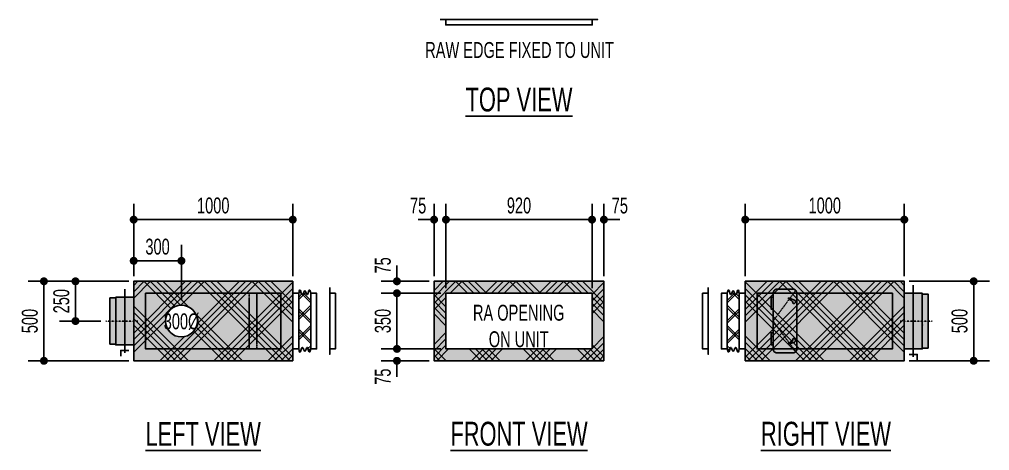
# Model space of a CAD drawing. Header units: millimetres. Extents: x 141 to 153906, y 19826 to 64501.
# Drawn here: x 42276 to 48374, y 48473 to 51185 of the extents above; entities that cross this region are included whole.
import ezdxf
from ezdxf.enums import TextEntityAlignment as Align

# ---------------------------------------------------------------- set-up
doc = ezdxf.new("R2010")
doc.units = ezdxf.units.MM
for name, pattern in [('HD', [3.3, 1.8, -1.5]), ('HID', [3.5, 2, -1.5]), ('Ins', [1, 0.5, -0.5])]:
    doc.linetypes.add(name, pattern=pattern)
for name, color, linetype in [('Hvac-Dim', 7, 'Continuous'), ('Hvac-Filter', 1, 'HID'), ('Hvac-FlexConn', 244, 'Continuous'), ('Hvac-Notes', 7, 'Continuous'), ('Hvac-TextLabel1', 7, 'Continuous'), ('Hvacduct-Flange', 8, 'Continuous'), ('Hvacduct-oa', 82, 'Continuous'), ('Hvacduct-ra', 210, 'Continuous'), ('Hvacduct-ra-Shading', 223, 'Continuous'), ('Hvacduct-sa', 160, 'Continuous'), ('HvacDuctText', 7, 'Continuous'), ('Hvacins', 118, 'Continuous'), ('HvacInsulation IN', 118, 'Continuous')]:
    doc.layers.add(name, color=color, linetype=linetype)
doc.styles.add('Arial', font='ARIALN.TTF', dxfattribs={"width": 0.8})
doc.styles.add('Arial Narrow_1', font='ARIALN.TTF', dxfattribs={"height": 250})
doc.dimstyles.new('Standard 100', dxfattribs={"dimscale": 50, "dimtxt": 2, "dimasz": 1, "dimexe": 2, "dimexo": 0.63, "dimgap": 0.63, "dimtad": 1, "dimdec": 0, "dimrnd": 5, "dimzin": 0, "dimdsep": 46, "dimtxsty": 'Arial', "dimblk": 'DOT', "dimcen": 0.09, "dimclrd": 1, "dimclre": 1, "dimclrt": 256, "dimadec": 0, "dimazin": 0, "dimtfac": 1, "dimtdec": 0, "dimtofl": 0, "dimtmove": 0, "dimatfit": 3, "dimfxl": 1, "dimtolj": 1, "dimtzin": 0, "dimarcsym": 0})
pattern_1 = [(45, (-33595.63, 19538.04), (-169.7056, 169.7056), []), (45, (-33555.63, 19538.04), (-169.7056, 169.7056), []), (45, (-33515.63, 19538.04), (-169.7056, 169.7056), []), (45, (-33475.63, 19538.04), (-169.7056, 169.7056), []), (135, (-33595.63, 19538.04), (-169.7056, -169.7056), []), (135, (-33555.63, 19538.04), (-169.7056, -169.7056), []), (135, (-33515.63, 19538.04), (-169.7056, -169.7056), []), (135, (-33475.63, 19538.04), (-169.7056, -169.7056), [])]

# ---------------------------------------------------------------- blocks, each defined once
blk = doc.blocks.new('_Dot')
at = {"color": 0, "linetype": 'ByBlock', "lineweight": -2}
blk.add_line((-0.5, 0), (-1, 0), dxfattribs=at)
at = {"color": 0, "linetype": 'ByBlock', "const_width": 0.5}
blk.add_lwpolyline([(-0.25, 0, 1), (0.25, 0, 1)], format="xyb", close=True, dxfattribs=at)
blk = doc.blocks.new('*D208')
at = {"layer": 'Defpoints', "color": 0, "transparency": 16777216}
for p in [(47838.2, 49925.2), (46838.2, 49537.4), (47838.2, 49537.4)]:
    blk.add_point(p, dxfattribs=at)
at = {"layer": 'Hvac-Dim', "color": 1, "lineweight": -2, "transparency": 16777216}
for p, q in [((46838.2, 49568.9), (46838.2, 50025.2)), ((47838.2, 49568.9), (47838.2, 50025.2)), ((46888.2, 49925.2), (47788.2, 49925.2))]:
    blk.add_line(p, q, dxfattribs=at)
at = {"layer": 'Hvac-Dim', "color": 1, "lineweight": -2, "transparency": 16777216, "xscale": 50, "yscale": 50, "zscale": 50, "rotation": 180}
blk.add_blockref('_Dot', (46838.2, 49925.2), dxfattribs=at)
at = {"layer": 'Hvac-Dim', "color": 1, "lineweight": -2, "transparency": 16777216, "xscale": 50, "yscale": 50, "zscale": 50}
blk.add_blockref('_Dot', (47838.2, 49925.2), dxfattribs=at)
at = {"layer": 'Hvac-Dim', "transparency": 16777216, "insert": (47338.2, 50013.7), "char_height": 100, "attachment_point": 5, "style": 'Arial'}
blk.add_mtext('\\A1;1000', dxfattribs=at)
blk = doc.blocks.new('*D209')
at = {"layer": 'Defpoints', "color": 0, "transparency": 16777216}
for p in [(47838.2, 49537.4), (47838.2, 49037.4), (48274.4, 49037.4)]:
    blk.add_point(p, dxfattribs=at)
at = {"layer": 'Hvac-Dim', "color": 1, "lineweight": -2, "transparency": 16777216}
for p, q in [((47869.7, 49537.4), (48374.4, 49537.4)), ((48274.4, 49487.4), (48274.4, 49087.4)), ((47869.7, 49037.4), (48374.4, 49037.4))]:
    blk.add_line(p, q, dxfattribs=at)
at = {"layer": 'Hvac-Dim', "color": 1, "lineweight": -2, "transparency": 16777216, "xscale": 50, "yscale": 50, "zscale": 50}
for p, rotation in [((48274.4, 49537.4), 90), ((48274.4, 49037.4), 270)]:
    blk.add_blockref('_Dot', p, dxfattribs=dict(at, rotation=rotation))
at = {"layer": 'Hvac-Dim', "transparency": 16777216, "insert": (48185.8, 49287.4), "char_height": 100, "attachment_point": 5, "rotation": 90, "style": 'Arial'}
blk.add_mtext('\\A1;500', dxfattribs=at)
blk = doc.blocks.new('*D210')
at = {"layer": 'Defpoints', "color": 0, "transparency": 16777216}
for p in [(45875.2, 49925.2), (44957.2, 49462.4), (45875.2, 49462.4)]:
    blk.add_point(p, dxfattribs=at)
at = {"layer": 'Hvac-Dim', "color": 1, "lineweight": -2, "transparency": 16777216}
for p, q in [((44957.2, 49493.9), (44957.2, 50025.2)), ((45875.2, 49493.9), (45875.2, 50025.2)), ((45007.2, 49925.2), (45825.2, 49925.2))]:
    blk.add_line(p, q, dxfattribs=at)
at = {"layer": 'Hvac-Dim', "color": 1, "lineweight": -2, "transparency": 16777216, "xscale": 50, "yscale": 50, "zscale": 50, "rotation": 180}
blk.add_blockref('_Dot', (44957.2, 49925.2), dxfattribs=at)
at = {"layer": 'Hvac-Dim', "color": 1, "lineweight": -2, "transparency": 16777216, "xscale": 50, "yscale": 50, "zscale": 50}
blk.add_blockref('_Dot', (45875.2, 49925.2), dxfattribs=at)
at = {"layer": 'Hvac-Dim', "transparency": 16777216, "insert": (45416.2, 50013.7), "char_height": 100, "attachment_point": 5, "style": 'Arial'}
blk.add_mtext('\\A1;920', dxfattribs=at)
blk = doc.blocks.new('*D211')
at = {"layer": 'Defpoints', "color": 0, "transparency": 16777216}
for p in [(44882.2, 49925.2), (44882.2, 49537.4), (44957.2, 49462.4)]:
    blk.add_point(p, dxfattribs=at)
at = {"layer": 'Hvac-Dim', "color": 1, "lineweight": -2, "transparency": 16777216}
for p, q in [((44882.2, 49568.9), (44882.2, 50025.2)), ((44957.2, 49493.9), (44957.2, 50025.2)), ((44832.2, 49925.2), (44782.2, 49925.2)), ((45007.2, 49925.2), (45057.2, 49925.2))]:
    blk.add_line(p, q, dxfattribs=at)
at = {"layer": 'Hvac-Dim', "color": 1, "lineweight": -2, "transparency": 16777216, "xscale": 50, "yscale": 50, "zscale": 50}
blk.add_blockref('_Dot', (44882.2, 49925.2), dxfattribs=at)
at = {"layer": 'Hvac-Dim', "color": 1, "lineweight": -2, "transparency": 16777216, "xscale": 50, "yscale": 50, "zscale": 50, "rotation": 180}
blk.add_blockref('_Dot', (44957.2, 49925.2), dxfattribs=at)
at = {"layer": 'Hvac-Dim', "transparency": 16777216, "insert": (44782.2, 50013.5), "char_height": 100, "attachment_point": 5, "style": 'Arial'}
blk.add_mtext('\\A1;\\W0.8;75', dxfattribs=at)
blk = doc.blocks.new('*D212')
at = {"layer": 'Defpoints', "color": 0, "transparency": 16777216}
for p in [(44882.2, 49537.4), (44648.9, 49462.4), (44957.2, 49462.4)]:
    blk.add_point(p, dxfattribs=at)
at = {"layer": 'Hvac-Dim', "color": 1, "lineweight": -2, "transparency": 16777216}
for p, q in [((44648.9, 49587.4), (44648.9, 49637.4)), ((44850.7, 49537.4), (44548.9, 49537.4)), ((44925.7, 49462.4), (44548.9, 49462.4)), ((44648.9, 49412.4), (44648.9, 49362.4))]:
    blk.add_line(p, q, dxfattribs=at)
at = {"layer": 'Hvac-Dim', "color": 1, "lineweight": -2, "transparency": 16777216, "xscale": 50, "yscale": 50, "zscale": 50}
for p, rotation in [((44648.9, 49537.4), 270), ((44648.9, 49462.4), 90)]:
    blk.add_blockref('_Dot', p, dxfattribs=dict(at, rotation=rotation))
at = {"layer": 'Hvac-Dim', "transparency": 16777216, "insert": (44560.5, 49637.4), "char_height": 100, "attachment_point": 5, "rotation": 90, "style": 'Arial'}
blk.add_mtext('\\A1;75', dxfattribs=at)
blk = doc.blocks.new('*D213')
at = {"layer": 'Defpoints', "color": 0, "transparency": 16777216}
for p in [(44957.2, 49462.4), (44648.9, 49112.4), (44957.2, 49112.4)]:
    blk.add_point(p, dxfattribs=at)
at = {"layer": 'Hvac-Dim', "color": 1, "lineweight": -2, "transparency": 16777216}
for p, q in [((44925.7, 49462.4), (44548.9, 49462.4)), ((44648.9, 49412.4), (44648.9, 49162.4)), ((44925.7, 49112.4), (44548.9, 49112.4))]:
    blk.add_line(p, q, dxfattribs=at)
at = {"layer": 'Hvac-Dim', "color": 1, "lineweight": -2, "transparency": 16777216, "xscale": 50, "yscale": 50, "zscale": 50}
for p, rotation in [((44648.9, 49462.4), 90), ((44648.9, 49112.4), 270)]:
    blk.add_blockref('_Dot', p, dxfattribs=dict(at, rotation=rotation))
at = {"layer": 'Hvac-Dim', "transparency": 16777216, "insert": (44560.3, 49287.4), "char_height": 100, "attachment_point": 5, "rotation": 90, "style": 'Arial'}
blk.add_mtext('\\A1;350', dxfattribs=at)
blk = doc.blocks.new('*D214')
at = {"layer": 'Defpoints', "color": 0, "transparency": 16777216}
for p in [(44957.2, 49112.4), (44648.9, 49037.4), (44882.2, 49037.4)]:
    blk.add_point(p, dxfattribs=at)
at = {"layer": 'Hvac-Dim', "color": 1, "lineweight": -2, "transparency": 16777216}
for p, q in [((44648.9, 49162.4), (44648.9, 49212.4)), ((44925.7, 49112.4), (44548.9, 49112.4)), ((44850.7, 49037.4), (44548.9, 49037.4)), ((44648.9, 48987.4), (44648.9, 48937.4))]:
    blk.add_line(p, q, dxfattribs=at)
at = {"layer": 'Hvac-Dim', "color": 1, "lineweight": -2, "transparency": 16777216, "xscale": 50, "yscale": 50, "zscale": 50}
for p, rotation in [((44648.9, 49112.4), 270), ((44648.9, 49037.4), 90)]:
    blk.add_blockref('_Dot', p, dxfattribs=dict(at, rotation=rotation))
at = {"layer": 'Hvac-Dim', "transparency": 16777216, "insert": (44560.5, 48937.4), "char_height": 100, "attachment_point": 5, "rotation": 90, "style": 'Arial'}
blk.add_mtext('\\A1;75', dxfattribs=at)
blk = doc.blocks.new('*D220')
at = {"layer": 'Defpoints', "color": 0, "transparency": 16777216}
for p in [(45950.2, 49925.2), (45950.2, 49537.4), (45875.2, 49462.4)]:
    blk.add_point(p, dxfattribs=at)
at = {"layer": 'Hvac-Dim', "color": 1, "lineweight": -2, "transparency": 16777216}
for p, q in [((45875.2, 49493.9), (45875.2, 50025.2)), ((45950.2, 49568.9), (45950.2, 50025.2)), ((45825.2, 49925.2), (45775.2, 49925.2)), ((46000.2, 49925.2), (46050.2, 49925.2))]:
    blk.add_line(p, q, dxfattribs=at)
at = {"layer": 'Hvac-Dim', "color": 1, "lineweight": -2, "transparency": 16777216, "xscale": 50, "yscale": 50, "zscale": 50}
blk.add_blockref('_Dot', (45875.2, 49925.2), dxfattribs=at)
at = {"layer": 'Hvac-Dim', "color": 1, "lineweight": -2, "transparency": 16777216, "xscale": 50, "yscale": 50, "zscale": 50, "rotation": 180}
blk.add_blockref('_Dot', (45950.2, 49925.2), dxfattribs=at)
at = {"layer": 'Hvac-Dim', "transparency": 16777216, "insert": (46050.2, 50013.5), "char_height": 100, "attachment_point": 5, "style": 'Arial'}
blk.add_mtext('\\A1;\\W0.8;75', dxfattribs=at)
blk = doc.blocks.new('*D244')
at = {"layer": 'Defpoints', "color": 0, "transparency": 16777216}
for p in [(42994.2, 49925.2), (42994.2, 49537.4), (43994.2, 49537.4)]:
    blk.add_point(p, dxfattribs=at)
at = {"layer": 'Hvac-Dim', "color": 1, "lineweight": -2, "transparency": 16777216}
for p, q in [((42994.2, 49568.9), (42994.2, 50025.2)), ((43994.2, 49568.9), (43994.2, 50025.2)), ((43944.2, 49925.2), (43044.2, 49925.2))]:
    blk.add_line(p, q, dxfattribs=at)
at = {"layer": 'Hvac-Dim', "color": 1, "lineweight": -2, "transparency": 16777216, "xscale": 50, "yscale": 50, "zscale": 50, "rotation": 180}
blk.add_blockref('_Dot', (42994.2, 49925.2), dxfattribs=at)
at = {"layer": 'Hvac-Dim', "color": 1, "lineweight": -2, "transparency": 16777216, "xscale": 50, "yscale": 50, "zscale": 50}
blk.add_blockref('_Dot', (43994.2, 49925.2), dxfattribs=at)
at = {"layer": 'Hvac-Dim', "transparency": 16777216, "insert": (43494.2, 50013.7), "char_height": 100, "attachment_point": 5, "style": 'Arial'}
blk.add_mtext('\\A1;1000', dxfattribs=at)
blk = doc.blocks.new('*D245')
at = {"layer": 'Defpoints', "color": 0, "transparency": 16777216}
for p in [(42994.2, 49537.4), (42429.9, 49037.4), (42994.2, 49037.4)]:
    blk.add_point(p, dxfattribs=at)
at = {"layer": 'Hvac-Dim', "color": 1, "lineweight": -2, "transparency": 16777216}
for p, q in [((42962.7, 49537.4), (42329.9, 49537.4)), ((42429.9, 49487.4), (42429.9, 49087.4)), ((42962.7, 49037.4), (42329.9, 49037.4))]:
    blk.add_line(p, q, dxfattribs=at)
at = {"layer": 'Hvac-Dim', "color": 1, "lineweight": -2, "transparency": 16777216, "xscale": 50, "yscale": 50, "zscale": 50}
for p, rotation in [((42429.9, 49537.4), 90), ((42429.9, 49037.4), 270)]:
    blk.add_blockref('_Dot', p, dxfattribs=dict(at, rotation=rotation))
at = {"layer": 'Hvac-Dim', "transparency": 16777216, "insert": (42341.3, 49287.4), "char_height": 100, "attachment_point": 5, "rotation": 90, "style": 'Arial'}
blk.add_mtext('\\A1;500', dxfattribs=at)
blk = doc.blocks.new('*D246')
at = {"layer": 'Defpoints', "color": 0, "transparency": 16777216}
for p in [(43294.2, 49666.2), (42994.2, 49537.4, 100.5), (43294.2, 49387.4, 100.5)]:
    blk.add_point(p, dxfattribs=at)
at = {"layer": 'Hvac-Dim', "color": 1, "lineweight": -2, "transparency": 16777216}
for p, q in [((42994.2, 49568.9), (42994.2, 49766.2)), ((43294.2, 49418.9), (43294.2, 49766.2)), ((43044.2, 49666.2), (43244.2, 49666.2))]:
    blk.add_line(p, q, dxfattribs=at)
at = {"layer": 'Hvac-Dim', "color": 1, "lineweight": -2, "transparency": 16777216, "xscale": 50, "yscale": 50, "zscale": 50, "rotation": 180}
blk.add_blockref('_Dot', (42994.2, 49666.2), dxfattribs=at)
at = {"layer": 'Hvac-Dim', "color": 1, "lineweight": -2, "transparency": 16777216, "xscale": 50, "yscale": 50, "zscale": 50}
blk.add_blockref('_Dot', (43294.2, 49666.2), dxfattribs=at)
at = {"layer": 'Hvac-Dim', "transparency": 16777216, "insert": (43144.2, 49754.7), "char_height": 100, "attachment_point": 5, "style": 'Arial'}
blk.add_mtext('\\A1;300', dxfattribs=at)
blk = doc.blocks.new('*D247')
at = {"layer": 'Defpoints', "color": 0, "transparency": 16777216}
for p in [(42994.2, 49537.4, 100.5), (42628.2, 49287.4), (42819.2, 49287.4, 100.5)]:
    blk.add_point(p, dxfattribs=at)
at = {"layer": 'Hvac-Dim', "color": 1, "lineweight": -2, "transparency": 16777216}
for p, q in [((42962.7, 49537.4), (42528.2, 49537.4)), ((42628.2, 49487.4), (42628.2, 49337.4)), ((42787.7, 49287.4), (42528.2, 49287.4))]:
    blk.add_line(p, q, dxfattribs=at)
at = {"layer": 'Hvac-Dim', "color": 1, "lineweight": -2, "transparency": 16777216, "xscale": 50, "yscale": 50, "zscale": 50}
for p, rotation in [((42628.2, 49537.4), 90), ((42628.2, 49287.4), 270)]:
    blk.add_blockref('_Dot', p, dxfattribs=dict(at, rotation=rotation))
at = {"layer": 'Hvac-Dim', "transparency": 16777216, "insert": (42539.7, 49412.4), "char_height": 100, "attachment_point": 5, "rotation": 90, "style": 'Arial'}
blk.add_mtext('\\A1;250', dxfattribs=at)

msp = doc.modelspace()

# ---------------------------------------------------------------- hatches: boundary and pattern name
at = {"layer": 'Hvac-FlexConn', "linetype": 'Continuous'}
h = msp.add_hatch(dxfattribs=at)
h.set_pattern_fill('INS50I', color=8, scale=15, angle=180, style=0)
h.set_pattern_definition([(135, (182418.045, 59639.78), (63.63961, 63.63961), []), (135, (182403.045, 59639.78), (63.63961, 63.63961), []), (45, (182418.045, 59639.78), (63.63961, -63.63961), []), (45, (182403.045, 59639.78), (63.63961, -63.63961), [])])
h.paths.add_polyline_path([(44031.7, 49462.4), (44034.6, 49475.6), (44037.3, 49481.7), (44040, 49482.3), (44042.6, 49478.7), (44045.1, 49472.7), (44047.6, 49465.7), (44050, 49459.2), (44052.3, 49454.8), (44054.5, 49453.6), (44056.7, 49455.1), (44058.9, 49458.7), (44061, 49463.4), (44063, 49468.5), (44065.1, 49473.1), (44067.1, 49476.5), (44069.2, 49477.8), (44071.2, 49476.5), (44073.3, 49473.1), (44075.3, 49468.5), (44077.4, 49463.4), (44079.5, 49458.7), (44081.7, 49455.1), (44083.9, 49453.6), (44086.1, 49454.8), (44088.4, 49459.2), (44090.8, 49465.7), (44093.2, 49472.7), (44095.7, 49478.7), (44098.3, 49482.3), (44101, 49481.7), (44103.8, 49475.6), (44106.7, 49462.4), (44106.7, 49112.4), (44103.8, 49099.2), (44101, 49093.2), (44098.3, 49092.6), (44095.7, 49096.1), (44093.2, 49102.2), (44090.8, 49109.2), (44088.4, 49115.7), (44086.1, 49120.1), (44083.9, 49121.3), (44081.7, 49119.7), (44079.5, 49116.2), (44077.4, 49111.5), (44075.3, 49106.4), (44073.3, 49101.8), (44071.2, 49098.4), (44069.2, 49097.1), (44067.1, 49098.4), (44065.1, 49101.8), (44063, 49106.4), (44061, 49111.5), (44058.9, 49116.2), (44056.7, 49119.7), (44054.5, 49121.3), (44052.3, 49120.1), (44050, 49115.7), (44047.6, 49109.2), (44045.1, 49102.2), (44042.6, 49096.1), (44040, 49092.6), (44037.3, 49093.2), (44034.6, 49099.2), (44031.7, 49112.4), (44031.7, 49112.4), (44031.7, 49462.4)])
h = msp.add_hatch(dxfattribs=at)
h.set_pattern_fill('INS50I', color=8, scale=15, style=0)
h.set_pattern_definition([(45, (-91585.675, 59639.78), (-63.63961, 63.63961), []), (45, (-91570.675, 59639.78), (-63.63961, 63.63961), []), (135, (-91585.675, 59639.78), (-63.63961, -63.63961), []), (135, (-91570.675, 59639.78), (-63.63961, -63.63961), [])])
h.paths.add_polyline_path([(46800.7, 49462.4), (46797.8, 49475.6), (46795, 49481.7), (46792.3, 49482.3), (46789.7, 49478.7), (46787.2, 49472.7), (46784.8, 49465.7), (46782.4, 49459.2), (46780.1, 49454.8), (46777.9, 49453.6), (46775.7, 49455.1), (46773.5, 49458.7), (46771.4, 49463.4), (46769.3, 49468.5), (46767.3, 49473.1), (46765.2, 49476.5), (46763.2, 49477.8), (46761.1, 49476.5), (46759.1, 49473.1), (46757, 49468.5), (46755, 49463.4), (46752.9, 49458.7), (46750.7, 49455.1), (46748.5, 49453.6), (46746.3, 49454.8), (46744, 49459.2), (46741.6, 49465.7), (46739.1, 49472.7), (46736.6, 49478.7), (46734, 49482.3), (46731.3, 49481.7), (46728.6, 49475.6), (46725.7, 49462.4), (46725.7, 49112.4), (46728.6, 49099.2), (46731.3, 49093.2), (46734, 49092.6), (46736.6, 49096.1), (46739.1, 49102.2), (46741.6, 49109.2), (46744, 49115.7), (46746.3, 49120.1), (46748.5, 49121.3), (46750.7, 49119.7), (46752.9, 49116.2), (46755, 49111.5), (46757, 49106.4), (46759.1, 49101.8), (46761.1, 49098.4), (46763.2, 49097.1), (46765.2, 49098.4), (46767.3, 49101.8), (46769.3, 49106.4), (46771.4, 49111.5), (46773.5, 49116.2), (46775.7, 49119.7), (46777.9, 49121.3), (46780.1, 49120.1), (46782.4, 49115.7), (46784.8, 49109.2), (46787.2, 49102.2), (46789.7, 49096.1), (46792.3, 49092.6), (46795, 49093.2), (46797.8, 49099.2), (46800.7, 49112.4), (46800.7, 49112.4), (46800.7, 49462.4)])
at = {"layer": 'Hvacduct-ra-Shading', "linetype": 'Continuous'}
h = msp.add_hatch(color=223, dxfattribs=at)
h.paths.add_polyline_path([(43994.2, 49537.4), (42994.2, 49537.4), (42994.2, 49037.4), (43994.2, 49037.4)])
h.paths.add_polyline_path([(43394.2, 49287.4, -1), (43194.2, 49287.4, -1)], flags=16)
h = msp.add_hatch(color=223, dxfattribs=at)
h.paths.add_polyline_path([(45950.2, 49037.4), (45950.2, 49537.4), (44882.2, 49537.4), (44882.2, 49037.4)])
h.paths.add_polyline_path([(45875.2, 49462.4), (45875.2, 49112.4), (44957.2, 49112.4), (44957.2, 49462.4)], flags=16)
msp.add_hatch(color=223, dxfattribs=at).paths.add_polyline_path([(47838.2, 49537.4), (46838.2, 49537.4), (46838.2, 49037.4), (47838.2, 49037.4)])
h = msp.add_hatch(color=223, dxfattribs=at)
h.paths.add_polyline_path([(47988.2, 49457.4), (47950.7, 49457.4), (47950.7, 49117.4), (47988.2, 49117.4)])
h.paths.add_polyline_path([(47950.7, 49117.4), (47950.7, 49457.4), (47950.7, 49462.4), (47838.2, 49462.4), (47838.2, 49112.4), (47950.7, 49112.4)])
h = msp.add_hatch(color=223, dxfattribs=at)
h.paths.add_polyline_path([(42844.2, 49142.4), (42881.7, 49142.4), (42881.7, 49432.4), (42844.2, 49432.4)])
h.paths.add_polyline_path([(42881.7, 49432.4), (42881.7, 49142.4), (42881.7, 49137.4), (42994.2, 49137.4), (42994.2, 49437.4), (42881.7, 49437.4)])
at = {"layer": 'HvacInsulation IN', "linetype": 'Continuous'}
h = msp.add_hatch(dxfattribs=at)
h.set_pattern_fill('INS100I', color=256, scale=40, angle=180, style=0)
h.set_pattern_definition([(135, (124428, 19538.04), (169.7056, 169.7056), []), (135, (124388, 19538.04), (169.7056, 169.7056), []), (135, (124348, 19538.04), (169.7056, 169.7056), []), (135, (124308, 19538.04), (169.7056, 169.7056), []), (45, (124428, 19538.04), (169.7056, -169.7056), []), (45, (124388, 19538.04), (169.7056, -169.7056), []), (45, (124348, 19538.04), (169.7056, -169.7056), []), (45, (124308, 19538.04), (169.7056, -169.7056), [])])
h.paths.add_polyline_path([(43994.2, 49537.4), (42994.2, 49537.4), (42994.2, 49037.4), (43994.2, 49037.4)])
h.paths.add_polyline_path([(43394.2, 49287.4, -1), (43194.2, 49287.4, -1)], flags=16)
h = msp.add_hatch(dxfattribs=at)
h.set_pattern_fill('INS100I', color=256, scale=40, style=0)
h.set_pattern_definition(pattern_1)
h.paths.add_polyline_path([(45950.2, 49037.4), (45950.2, 49537.4), (44882.2, 49537.4), (44882.2, 49037.4)])
h.paths.add_polyline_path([(45875.2, 49462.4), (45875.2, 49112.4), (44957.2, 49112.4), (44957.2, 49462.4)], flags=16)
h = msp.add_hatch(dxfattribs=at)
h.set_pattern_fill('INS100I', color=256, scale=40, style=0)
h.set_pattern_definition(pattern_1)
h.paths.add_polyline_path([(47838.2, 49537.4), (46838.2, 49537.4), (46838.2, 49037.4), (47838.2, 49037.4)])

# ---------------------------------------------------------------- linework, layer by layer
at = {"layer": 'Hvac-Filter'}
msp.add_lwpolyline([(43769.2, 49462.4), (43719.2, 49462.4), (43719.2, 49112.4), (43769.2, 49112.4), (43769.2, 49462.4)], dxfattribs=at)
at = {"layer": 'Hvac-FlexConn', "color": 244, "linetype": 'Continuous', "elevation": 100.5}
for points in [[(44031.7, 49462.4), (43994.2, 49462.4), (43994.2, 49112.4), (44031.7, 49112.4)], [(44106.7, 49112.4), (44144.2, 49112.4), (44144.2, 49462.4), (44106.7, 49462.4)], [(46725.7, 49112.4), (46688.2, 49112.4), (46688.2, 49462.4), (46725.7, 49462.4)], [(46800.7, 49462.4), (46838.2, 49462.4), (46838.2, 49112.4), (46800.7, 49112.4)]]:
    msp.add_lwpolyline(points, close=True, dxfattribs=at)
for points in [[(44106.7, 49462.4), (44103.8, 49475.6), (44101, 49481.7), (44098.3, 49482.3), (44095.7, 49478.7), (44093.2, 49472.7), (44090.8, 49465.7), (44088.4, 49459.2), (44086.1, 49454.8), (44083.9, 49453.6), (44081.7, 49455.1), (44079.5, 49458.7), (44077.4, 49463.4), (44075.3, 49468.5), (44073.3, 49473.1), (44071.2, 49476.5), (44069.2, 49477.8), (44067.1, 49476.5), (44065.1, 49473.1), (44063, 49468.5), (44061, 49463.4), (44058.9, 49458.7), (44056.7, 49455.1), (44054.5, 49453.6), (44052.3, 49454.8), (44050, 49459.2), (44047.6, 49465.7), (44045.1, 49472.7), (44042.6, 49478.7), (44040, 49482.3), (44037.3, 49481.7), (44034.6, 49475.6), (44031.7, 49462.4)], [(46725.7, 49462.4), (46728.6, 49475.6), (46731.3, 49481.7), (46734, 49482.3), (46736.6, 49478.7), (46739.1, 49472.7), (46741.6, 49465.7), (46744, 49459.2), (46746.3, 49454.8), (46748.5, 49453.6), (46750.7, 49455.1), (46752.9, 49458.7), (46755, 49463.4), (46757, 49468.5), (46759.1, 49473.1), (46761.1, 49476.5), (46763.2, 49477.8), (46765.2, 49476.5), (46767.3, 49473.1), (46769.3, 49468.5), (46771.4, 49463.4), (46773.5, 49458.7), (46775.7, 49455.1), (46777.9, 49453.6), (46780.1, 49454.8), (46782.4, 49459.2), (46784.8, 49465.7), (46787.2, 49472.7), (46789.7, 49478.7), (46792.3, 49482.3), (46795, 49481.7), (46797.8, 49475.6), (46800.7, 49462.4)], [(44106.7, 49112.4), (44103.8, 49099.2), (44101, 49093.2), (44098.3, 49092.6), (44095.7, 49096.1), (44093.2, 49102.2), (44090.8, 49109.2), (44088.4, 49115.7), (44086.1, 49120.1), (44083.9, 49121.3), (44081.7, 49119.7), (44079.5, 49116.2), (44077.4, 49111.5), (44075.3, 49106.4), (44073.3, 49101.8), (44071.2, 49098.4), (44069.2, 49097.1), (44067.1, 49098.4), (44065.1, 49101.8), (44063, 49106.4), (44061, 49111.5), (44058.9, 49116.2), (44056.7, 49119.7), (44054.5, 49121.3), (44052.3, 49120.1), (44050, 49115.7), (44047.6, 49109.2), (44045.1, 49102.2), (44042.6, 49096.1), (44040, 49092.6), (44037.3, 49093.2), (44034.6, 49099.2), (44031.7, 49112.4)], [(46725.7, 49112.4), (46728.6, 49099.2), (46731.3, 49093.2), (46734, 49092.6), (46736.6, 49096.1), (46739.1, 49102.2), (46741.6, 49109.2), (46744, 49115.7), (46746.3, 49120.1), (46748.5, 49121.3), (46750.7, 49119.7), (46752.9, 49116.2), (46755, 49111.5), (46757, 49106.4), (46759.1, 49101.8), (46761.1, 49098.4), (46763.2, 49097.1), (46765.2, 49098.4), (46767.3, 49101.8), (46769.3, 49106.4), (46771.4, 49111.5), (46773.5, 49116.2), (46775.7, 49119.7), (46777.9, 49121.3), (46780.1, 49120.1), (46782.4, 49115.7), (46784.8, 49109.2), (46787.2, 49102.2), (46789.7, 49096.1), (46792.3, 49092.6), (46795, 49093.2), (46797.8, 49099.2), (46800.7, 49112.4)]]:
    msp.add_lwpolyline(points, dxfattribs=at)
at = {"layer": 'Hvacduct-Flange', "color": 8, "linetype": 'Continuous', "elevation": 100.5, "flags": 128}
for points in [[(44921.2, 51184.5), (44956.2, 51184.5), (44956.2, 51149.5), (45876.2, 51149.5), (45876.2, 51184.5), (45911.2, 51184.5)], [(44226.9, 49497.4), (44226.9, 49462.4), (44261.9, 49462.4), (44261.9, 49112.4), (44226.9, 49112.4), (44226.9, 49077.4)], [(46605.4, 49497.4), (46605.4, 49462.4), (46570.4, 49462.4), (46570.4, 49112.4), (46605.4, 49112.4), (46605.4, 49077.4)]]:
    msp.add_lwpolyline(points, close=True, dxfattribs=at)
at = {"layer": 'Hvacduct-oa', "linetype": 'Continuous'}
msp.add_circle((43294.2, 49287.4, 100.5), 100, dxfattribs=at)
at = {"layer": 'Hvacduct-ra', "color": 1, "linetype": 'Continuous'}
for p, q in [((42937.9, 49487.4, 100.5), (42937.9, 49087.4, 100.5)), ((47894.4, 49512.4, 100.5), (47894.4, 49062.4, 100.5))]:
    msp.add_line(p, q, dxfattribs=at)
at = {"layer": 'Hvacduct-ra', "color": 1, "linetype": 'HD'}
for q in [(47155.9, 49480.1, 100.5), (47155.9, 49094.8, 100.5)]:
    msp.add_line((47013.2, 49287.4, 100.5), q, dxfattribs=at)
at = {"layer": 'Hvacduct-ra', "color": 1, "linetype": 'Ins'}
for p, q in [((43019.2, 49287.4, 100.5), (42819.2, 49287.4, 100.5)), ((47813.2, 49287.4, 100.5), (48013.2, 49287.4, 100.5))]:
    msp.add_line(p, q, dxfattribs=at)
at = {"layer": 'Hvacduct-ra', "color": 210, "linetype": 'Continuous', "flags": 128}
for points in [[(43994.2, 49537.4), (43994.2, 49537.4), (43994.2, 49537.4), (43994.2, 49537.4), (42994.2, 49537.4), (42994.2, 49537.4), (42994.2, 49037.4), (42994.2, 49037.4), (43994.2, 49037.4), (43994.2, 49037.4), (43994.2, 49037.4), (43994.2, 49037.4)], [(46838.2, 49537.4), (46838.2, 49537.4), (46838.2, 49537.4), (46838.2, 49537.4), (47838.2, 49537.4), (47838.2, 49537.4), (47838.2, 49037.4), (47838.2, 49037.4), (46838.2, 49037.4), (46838.2, 49037.4), (46838.2, 49037.4), (46838.2, 49037.4)]]:
    msp.add_lwpolyline(points, close=True, dxfattribs=at)
msp.add_lwpolyline([(45950.2, 49037.4), (45950.2, 49537.4), (44882.2, 49537.4), (44882.2, 49037.4), (45950.2, 49037.4)], dxfattribs=at)
at = {"layer": 'Hvacduct-ra', "color": 1, "linetype": 'Continuous', "flags": 128}
msp.add_lwpolyline([(45875.2, 49112.4), (45875.2, 49462.4), (44957.2, 49462.4), (44957.2, 49112.4)], close=True, dxfattribs=at)
at = {"layer": 'Hvacduct-ra', "color": 210, "linetype": 'Continuous', "elevation": 100.5, "flags": 128}
msp.add_lwpolyline([(47038.2, 49487.4), (47138.2, 49487.4, -0.414214), (47163.2, 49462.4), (47163.2, 49112.4, -0.414214), (47138.2, 49087.4), (47038.2, 49087.4, -0.414214), (47013.2, 49112.4), (47013.2, 49462.4, -0.414214)], format="xyb", close=True, dxfattribs=at)
for points in [[(47838.2, 49112.4), (47950.7, 49112.4), (47950.7, 49462.4), (47838.2, 49462.4)], [(42881.7, 49142.4), (42844.2, 49142.4), (42844.2, 49432.4), (42881.7, 49432.4)], [(42994.2, 49437.4), (42881.7, 49437.4), (42881.7, 49137.4), (42994.2, 49137.4)], [(47950.7, 49457.4), (47988.2, 49457.4), (47988.2, 49117.4), (47950.7, 49117.4)]]:
    msp.add_lwpolyline(points, close=True, dxfattribs=at)
at = {"layer": 'Hvacduct-ra', "color": 1, "elevation": 100.5}
for points in [[(47000.7, 49437.4), (47000.7, 49362.4), (47013.2, 49362.4), (47013.2, 49437.4), (47000.7, 49437.4)], [(47000.7, 49137.4), (47000.7, 49212.4), (47013.2, 49212.4), (47013.2, 49137.4), (47000.7, 49137.4)]]:
    msp.add_lwpolyline(points, dxfattribs=at)
at = {"layer": 'Hvacduct-ra', "color": 1, "linetype": 'Continuous', "elevation": 100.5, "flags": 128}
for points in [[(47109.6, 49431.3, 0.414214), (47112.6, 49424.8), (47119, 49422.4, -0.074764), (47125.5, 49418.8), (47129.6, 49415.7, -0.153682), (47138.2, 49403.3), (47139.8, 49398.2, 1), (47147.7, 49419.3), (47110.4, 49433.2)], [(47109.6, 49143.6, -0.414214), (47112.6, 49150), (47119, 49152.4, 0.074764), (47125.5, 49156), (47129.6, 49159.2, 0.153682), (47138.2, 49171.5), (47139.8, 49176.7, -1), (47147.7, 49155.6), (47110.4, 49141.6)]]:
    msp.add_lwpolyline(points, format="xyb", close=True, dxfattribs=at)
for points in [[(42962.9, 49102.4), (42912.9, 49102.4), (42912.9, 49067.4)], [(47869.4, 49077.4), (47919.4, 49077.4), (47919.4, 49042.4)]]:
    msp.add_lwpolyline(points, dxfattribs=at)
at = {"layer": 'Hvacduct-sa', "color": 1, "linetype": 'Ins'}
for p in [(42881.7, 49287.4, 100.5), (47950.7, 49262.4, 100.5)]:
    msp.add_point(p, dxfattribs=at)
at = {"layer": 'Hvacins', "flags": 128}
for points in [[(43919.2, 49462.4), (43069.2, 49462.4), (43069.2, 49112.4), (43919.2, 49112.4)], [(46913.2, 49462.4), (47763.2, 49462.4), (47763.2, 49112.4), (46913.2, 49112.4)]]:
    msp.add_lwpolyline(points, close=True, dxfattribs=at)

# ---------------------------------------------------------------- texts
at = {"layer": 'Hvac-Notes', "insert": (45419.8, 50991.3, 100.5), "char_height": 100, "attachment_point": 5, "style": 'Arial Narrow_1'}
msp.add_mtext_dynamic_manual_height_columns('\\W0.8;RAW EDGE FIXED TO UNIT \\P', width=1257.554, gutter_width=1, heights=[0], dxfattribs=at)
at = {"layer": 'Hvac-TextLabel1', "char_height": 150, "attachment_point": 5, "style": 'Arial Narrow_1'}
for s, insert in [('\\L\\W0.8;TOP VIEW', (45416.2, 50679.6, 100.5)), ('\\L\\W0.8;LEFT VIEW', (43430.6, 48577.7, 100.5)), ('{\\W0.8;\\LFRONT VIEW}', (45416.2, 48577.7, 100.5)), ('{\\W0.8;\\LRIGHT VIEW}', (47345.8, 48577.7, 100.5))]:
    msp.add_mtext_dynamic_manual_height_columns(s, width=1098.574, gutter_width=1, heights=[0], dxfattribs=dict(at, insert=insert))
at = {"layer": 'HvacDuctText', "color": 7, "linetype": 'Continuous', "style": 'Arial Narrow_1', "width": 0.8}
msp.add_text('300%%C', height=100, dxfattribs=at).set_placement((43295, 49285.8, -534.5), align=Align.MIDDLE)
at = {"layer": 'HvacDuctText', "insert": (45414.4, 49255.7, 100.5), "char_height": 100, "attachment_point": 5, "style": 'Arial Narrow_1'}
msp.add_mtext_dynamic_manual_height_columns('\\W0.8;RA OPENING\\PON UNIT', width=5382.733, gutter_width=1, heights=[0], dxfattribs=at)

# ---------------------------------------------------------------- dimensions: what is measured, and where the dimension line sits
at = {"layer": 'Hvac-Dim'}
for base, p1, p2, angle, picture, middle in [((42994.2, 49925.2, 100.5), (43994.2, 49537.4, 100.5), (42994.2, 49537.4, 100.5), 180, '*D244', (43494.2, 50013.7, 100.5)), ((42429.9, 49037.4, 100.5), (42994.2, 49537.4, 100.5), (42994.2, 49037.4, 100.5), 90, '*D245', (42341.3, 49287.4, 100.5)), ((42628.2, 49287.4), (42994.2, 49537.4, 100.5), (42819.2, 49287.4, 100.5), 90, '*D247', (42539.7, 49412.4)), ((48274.4, 49037.4, 100.5), (47838.2, 49537.4, 100.5), (47838.2, 49037.4, 100.5), 90, '*D209', (48185.8, 49287.4, 100.5)), ((44648.9, 49112.4, 100.5), (44957.2, 49462.4, 100.5), (44957.2, 49112.4, 100.5), 90, '*D213', (44560.3, 49287.4, 100.5))]:
    dim = msp.add_linear_dim(base=base, p1=p1, p2=p2, angle=angle, dimstyle='Standard 100', override={"dimgap": 0.75, "dimtmove": 1}, dxfattribs=at)
    dim.commit()
    dim.dimension.update_dxf_attribs({"geometry": picture, "text_midpoint": middle})
for base, p1, p2, angle, picture, middle in [((44882.2, 49925.2, 100.5), (44957.2, 49462.4, 100.5), (44882.2, 49537.4, 100.5), 180, '*D211', (44782.2, 49925.2, 100.5)), ((45950.2, 49925.2, 100.5), (45875.2, 49462.4, 100.5), (45950.2, 49537.4, 100.5), 0, '*D220', (46050.2, 49925.2, 100.5))]:
    dim = msp.add_linear_dim(base=base, p1=p1, p2=p2, angle=angle, text='\\W0.8;<>', dimstyle='Standard 100', override={"dimgap": 0.75, "dimtmove": 1}, dxfattribs=at)
    dim.commit()
    dim.dimension.update_dxf_attribs({"geometry": picture, "text_midpoint": middle, "dimtype": 160})
for base, p1, p2, picture, middle in [((45875.2, 49925.2, 100.5), (44957.2, 49462.4, 100.5), (45875.2, 49462.4, 100.5), '*D210', (45416.2, 50013.7, 100.5)), ((47838.2, 49925.2, 100.5), (46838.2, 49537.4, 100.5), (47838.2, 49537.4, 100.5), '*D208', (47338.2, 50013.7, 100.5)), ((43294.2, 49666.2), (42994.2, 49537.4, 100.5), (43294.2, 49387.4, 100.5), '*D246', (43144.2, 49754.7))]:
    dim = msp.add_linear_dim(base=base, p1=p1, p2=p2, dimstyle='Standard 100', override={"dimgap": 0.75, "dimtmove": 1}, dxfattribs=at)
    dim.commit()
    dim.dimension.update_dxf_attribs({"geometry": picture, "text_midpoint": middle})
for base, p1, p2, picture, middle in [((44648.9, 49462.4, 100.5), (44882.2, 49537.4, 100.5), (44957.2, 49462.4, 100.5), '*D212', (44648.9, 49637.4, 100.5)), ((44648.9, 49037.4, 100.5), (44957.2, 49112.4, 100.5), (44882.2, 49037.4, 100.5), '*D214', (44648.9, 48937.4, 100.5))]:
    dim = msp.add_linear_dim(base=base, p1=p1, p2=p2, angle=90, dimstyle='Standard 100', override={"dimgap": 0.75, "dimtmove": 1}, dxfattribs=at)
    dim.commit()
    dim.dimension.update_dxf_attribs({"geometry": picture, "text_midpoint": middle, "dimtype": 160})

doc.saveas('drawing.dxf')
